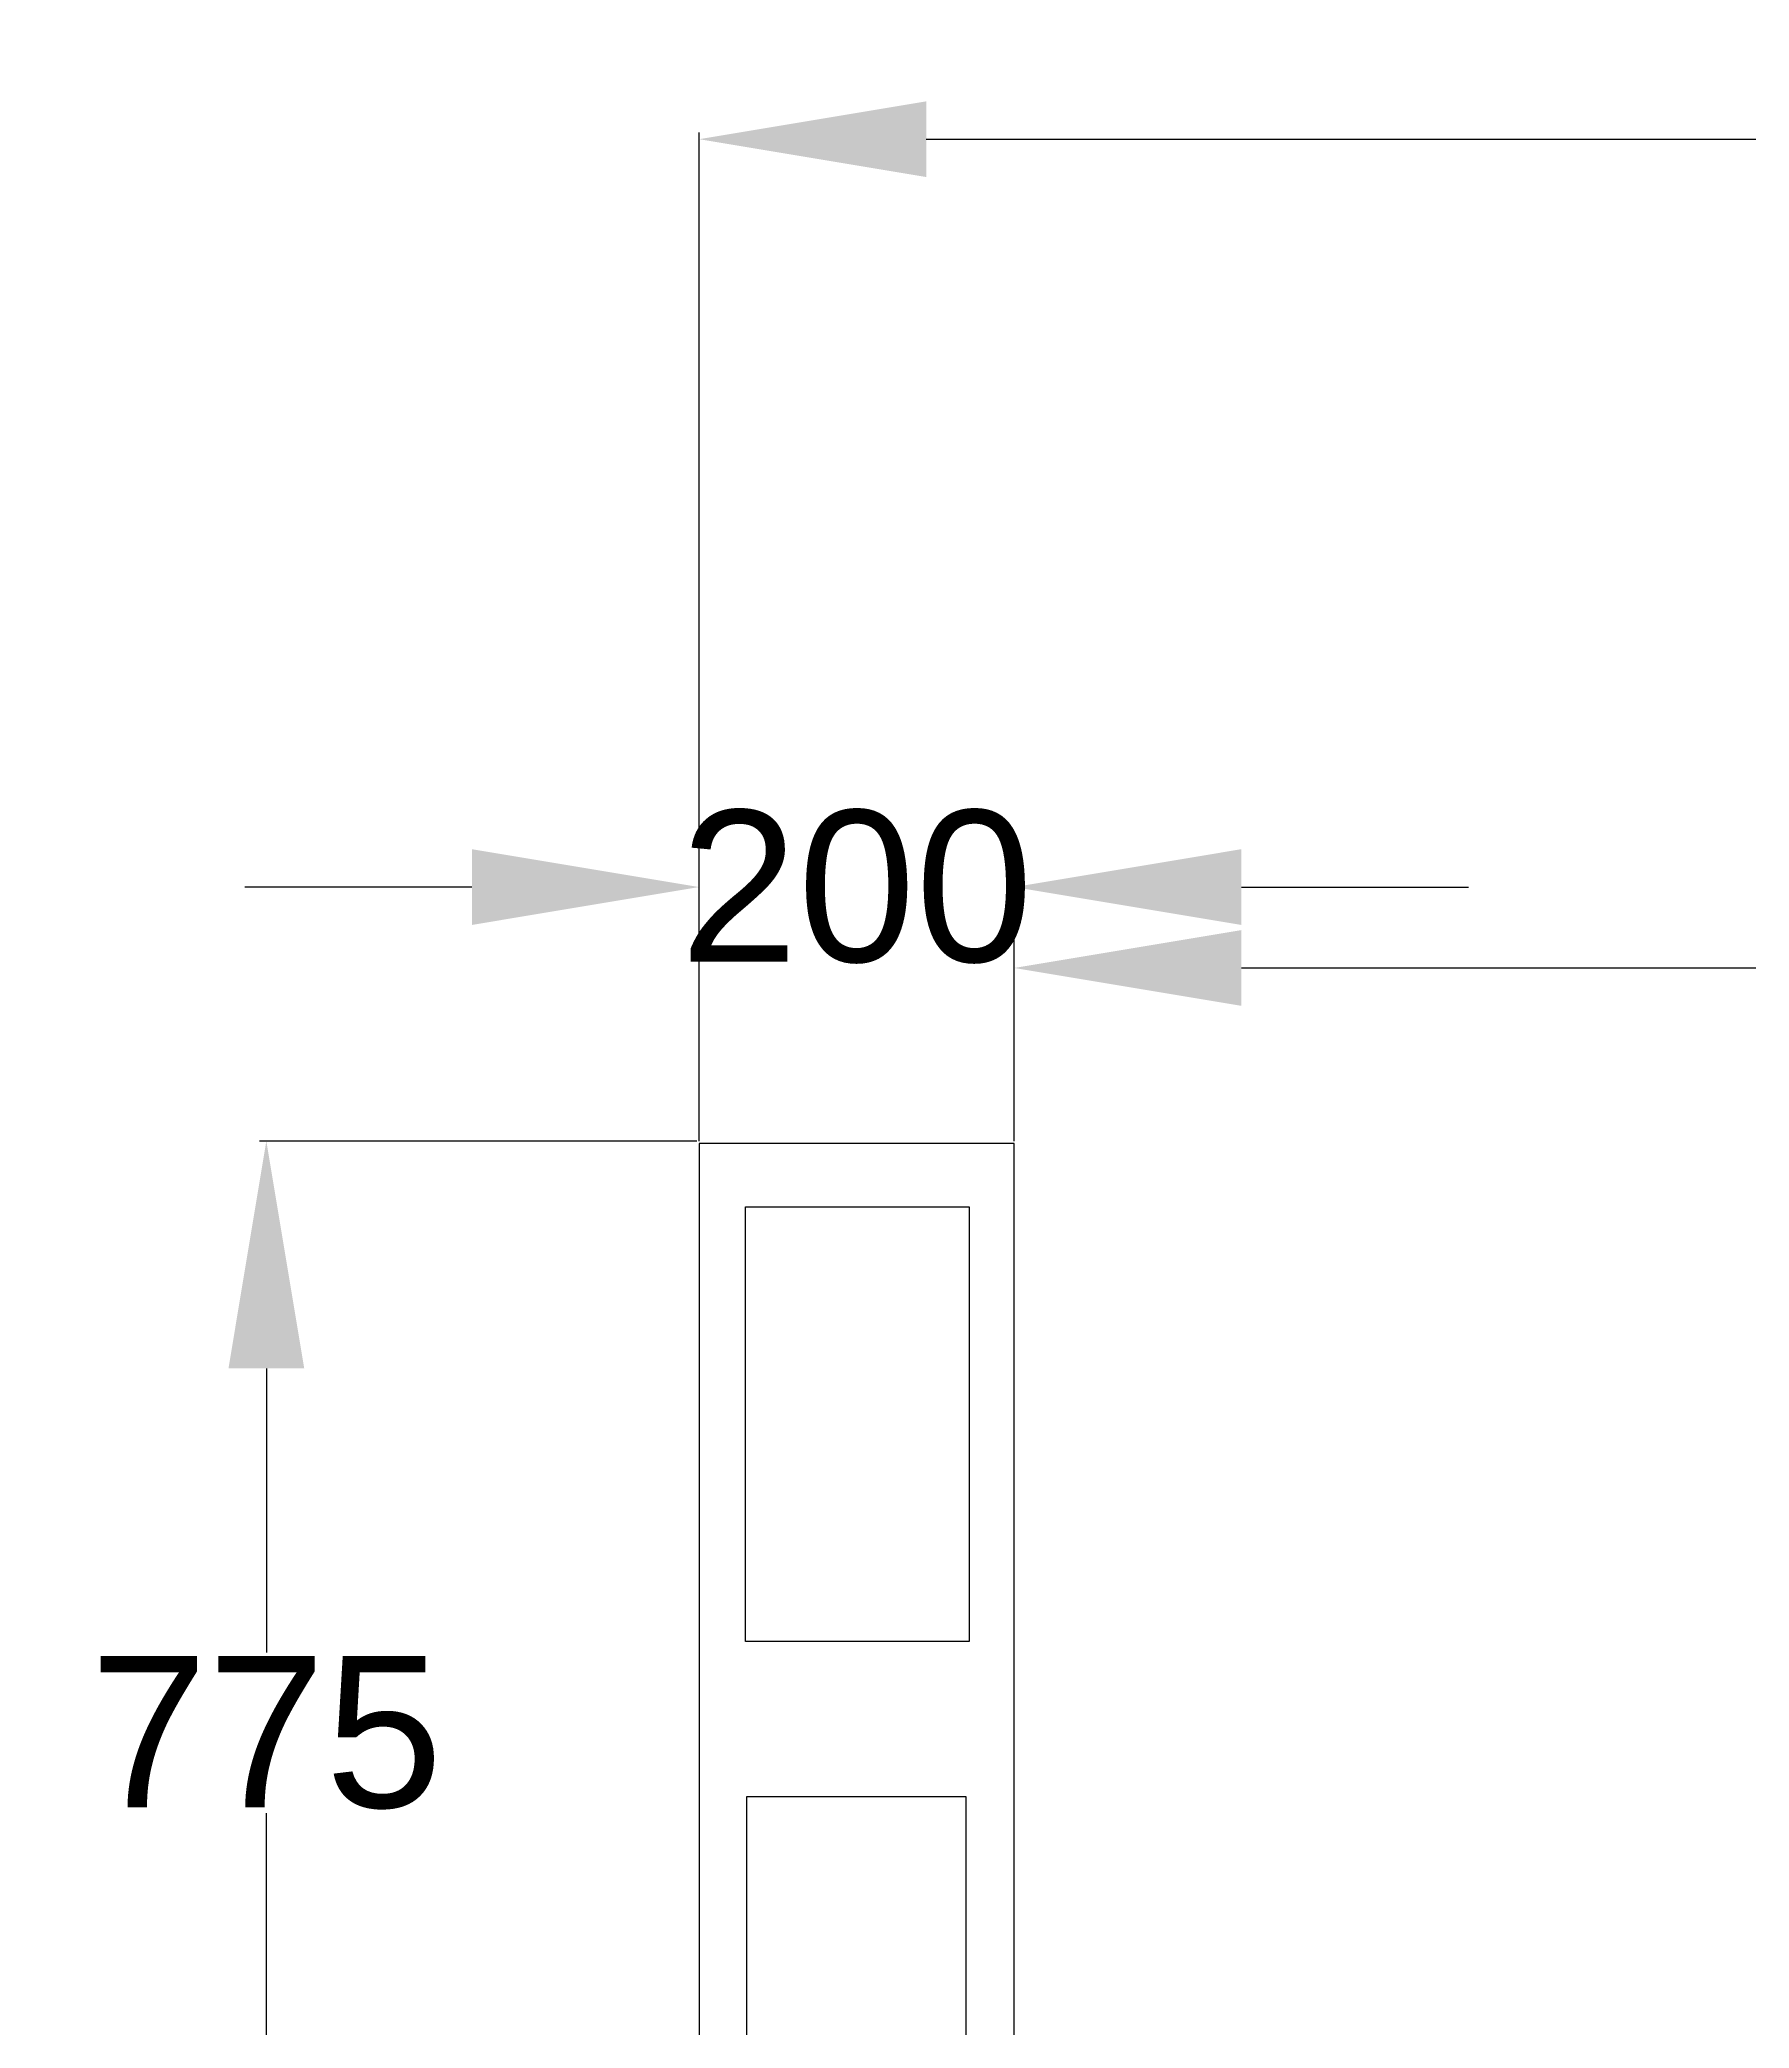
# Model space of a CAD drawing. Header units: inches. Extents: x 5487 to 6893, y 11 to 1027.
# Drawn here: x 5541.1 to 5586.3, y 470.5 to 523 of the extents above; entities that cross this region are included whole.
import ezdxf

# ---------------------------------------------------------------- set-up
doc = ezdxf.new("R2010")
doc.units = ezdxf.units.IN
doc.header["$MEASUREMENT"] = 0
doc.layers.add('DIMENSIONS', color=7, linetype='Continuous')
doc.styles.get("Standard").update_dxf_attribs({"font": 'arial.ttf', "height": 4})
doc.dimstyles.get("Standard").update_dxf_attribs({"dimtxt": 0.18, "dimasz": 6, "dimexe": 0.18, "dimexo": 0.0625, "dimgap": 0.09, "dimtad": 0, "dimtih": 1, "dimtoh": 1, "dimdec": 4, "dimzin": 0, "dimdsep": 46, "dimtxsty": 'Standard', "dimcen": 0.09, "dimadec": 0, "dimazin": 0, "dimtfac": 1, "dimtdec": 4, "dimtofl": 0, "dimtmove": 0, "dimatfit": 3, "dimfxl": 1, "dimtolj": 1, "dimtzin": 0, "dimarcsym": 0})

# ---------------------------------------------------------------- blocks, each defined once
blk = doc.blocks.new('*D50')
at = {"layer": 'Defpoints', "color": 0, "transparency": 16777216}
for p in [(5566.857, 500.586), (5558.537, 493.815), (5566.857, 493.815)]:
    blk.add_point(p, dxfattribs=at)
at = {"layer": 'DIMENSIONS', "color": 0, "lineweight": -2, "transparency": 16777216}
for p, q in [((5552.537, 500.586), (5546.537, 500.586)), ((5558.537, 493.878), (5558.537, 500.766)), ((5566.857, 493.878), (5566.857, 500.766)), ((5572.857, 500.586), (5578.857, 500.586))]:
    blk.add_line(p, q, dxfattribs=at)
at = {"layer": 'DIMENSIONS', "color": 0, "transparency": 16777216}
for points in [[(5552.537, 501.586), (5552.537, 499.586), (5558.537, 500.586)], [(5572.857, 501.586), (5572.857, 499.586), (5566.857, 500.586)]]:
    blk.add_solid(points, dxfattribs=at)
at = {"layer": 'DIMENSIONS', "color": 0, "transparency": 16777216, "insert": (5562.697, 500.586), "char_height": 4, "attachment_point": 5}
blk.add_mtext('\\A1;200', dxfattribs=at)
blk = doc.blocks.new('*D52')
at = {"layer": 'Defpoints', "color": 0, "transparency": 16777216}
for p in [(5755.468, 498.449), (5566.857, 493.878), (5755.468, 493.878)]:
    blk.add_point(p, dxfattribs=at)
at = {"layer": 'DIMENSIONS', "color": 0, "lineweight": -2, "transparency": 16777216}
for p, q in [((5566.857, 493.94), (5566.857, 498.629)), ((5572.857, 498.449), (5655.026, 498.449)), ((5749.468, 498.449), (5667.299, 498.449)), ((5755.468, 493.94), (5755.468, 498.629))]:
    blk.add_line(p, q, dxfattribs=at)
at = {"layer": 'DIMENSIONS', "color": 0, "transparency": 16777216}
for points in [[(5572.857, 499.449), (5572.857, 497.449), (5566.857, 498.449)], [(5749.468, 499.449), (5749.468, 497.449), (5755.468, 498.449)]]:
    blk.add_solid(points, dxfattribs=at)
at = {"layer": 'DIMENSIONS', "color": 0, "transparency": 16777216, "insert": (5661.162, 498.449), "char_height": 4, "attachment_point": 5}
blk.add_mtext('\\A1;4250', dxfattribs=at)
blk = doc.blocks.new('*D53')
at = {"layer": 'Defpoints', "color": 0, "transparency": 16777216}
for p in [(5763.788, 520.333), (5558.537, 493.815), (5763.788, 493.815)]:
    blk.add_point(p, dxfattribs=at)
at = {"layer": 'DIMENSIONS', "color": 0, "lineweight": -2, "transparency": 16777216}
for p, q in [((5558.537, 493.878), (5558.537, 520.513)), ((5564.537, 520.333), (5655.107, 520.333)), ((5757.788, 520.333), (5667.218, 520.333)), ((5763.788, 493.878), (5763.788, 520.513))]:
    blk.add_line(p, q, dxfattribs=at)
at = {"layer": 'DIMENSIONS', "color": 0, "transparency": 16777216}
for points in [[(5564.537, 521.333), (5564.537, 519.333), (5558.537, 520.333)], [(5757.788, 521.333), (5757.788, 519.333), (5763.788, 520.333)]]:
    blk.add_solid(points, dxfattribs=at)
at = {"layer": 'DIMENSIONS', "color": 0, "transparency": 16777216, "insert": (5661.162, 520.333), "char_height": 4, "attachment_point": 5}
blk.add_mtext('\\A1;5200', dxfattribs=at)
blk = doc.blocks.new('*D56')
at = {"layer": 'Defpoints', "color": 0, "transparency": 16777216}
for p in [(5558.537, 493.878), (5547.108, 462.63), (5558.537, 462.63)]:
    blk.add_point(p, dxfattribs=at)
at = {"layer": 'DIMENSIONS', "color": 0, "lineweight": -2, "transparency": 16777216}
for p, q in [((5558.474, 493.878), (5546.928, 493.878)), ((5547.108, 487.878), (5547.108, 480.378)), ((5547.108, 468.63), (5547.108, 476.13)), ((5558.474, 462.63), (5546.928, 462.63))]:
    blk.add_line(p, q, dxfattribs=at)
at = {"layer": 'DIMENSIONS', "color": 0, "transparency": 16777216}
for points in [[(5546.108, 487.878), (5548.108, 487.878), (5547.108, 493.878)], [(5546.108, 468.63), (5548.108, 468.63), (5547.108, 462.63)]]:
    blk.add_solid(points, dxfattribs=at)
at = {"layer": 'DIMENSIONS', "color": 0, "transparency": 16777216, "insert": (5547.108, 478.254), "char_height": 4, "attachment_point": 5}
blk.add_mtext('\\A1;775', dxfattribs=at)
blk = doc.blocks.new('*D57')
at = {"layer": 'Defpoints', "color": 0, "transparency": 16777216}
for p in [(5556.5, 462.63), (5537.232, 453.604), (5556.5, 453.604)]:
    blk.add_point(p, dxfattribs=at)
at = {"layer": 'DIMENSIONS', "color": 0, "lineweight": -2, "transparency": 16777216}
for p, q in [((5537.232, 468.63), (5537.232, 474.63)), ((5556.438, 462.63), (5537.052, 462.63)), ((5556.438, 453.604), (5537.052, 453.604)), ((5537.232, 447.604), (5537.232, 441.604))]:
    blk.add_line(p, q, dxfattribs=at)
at = {"layer": 'DIMENSIONS', "color": 0, "transparency": 16777216}
for points in [[(5536.232, 468.63), (5538.232, 468.63), (5537.232, 462.63)], [(5536.232, 447.604), (5538.232, 447.604), (5537.232, 453.604)]]:
    blk.add_solid(points, dxfattribs=at)
at = {"layer": 'DIMENSIONS', "color": 0, "transparency": 16777216, "insert": (5537.232, 458.117), "char_height": 4, "attachment_point": 5}
blk.add_mtext('\\A1;225', dxfattribs=at)

msp = doc.modelspace()

# ---------------------------------------------------------------- linework, layer by layer
at = {"color": 0}
for points in [[(5558.53696, 462.62988), (5566.85675, 462.62988), (5566.85675, 493.81543), (5558.53696, 493.81543)], [(5559.7645, 492.14084), (5565.66997, 492.14084), (5565.66997, 480.66704), (5559.7645, 480.66704)], [(5559.79376, 476.57675), (5565.57933, 476.57675), (5565.57933, 465.28269), (5559.79376, 465.28269)]]:
    msp.add_lwpolyline(points, close=True, dxfattribs=at)

# ---------------------------------------------------------------- dimensions: what is measured, and where the dimension line sits
at = {"layer": 'DIMENSIONS', "color": 0}
for base, p1, p2, text, picture, middle in [((5763.78803, 520.3335), (5558.53696, 493.81543), (5763.78803, 493.81543), '5200', '*D53', (5661.1625, 520.3335)), ((5755.46824, 498.44909), (5566.85675, 493.87793), (5755.46824, 493.87793), '4250', '*D52', (5661.1625, 498.44909))]:
    dim = msp.add_linear_dim(base=base, p1=p1, p2=p2, text=text, dimstyle='Standard', dxfattribs=at)
    dim.commit()
    dim.dimension.update_dxf_attribs({"geometry": picture, "text_midpoint": middle})
dim = msp.add_linear_dim(base=(5566.85675, 500.58577), p1=(5558.53696, 493.81543), p2=(5566.85675, 493.81543), text='200', dimstyle='Standard', dxfattribs=at)
dim.commit()
dim.dimension.update_dxf_attribs({"geometry": '*D50', "text_midpoint": (5562.69685, 500.58577), "dimtype": 160})
for base, p1, p2, text, picture, middle in [((5547.10783, 462.62988), (5558.53696, 493.87793), (5558.53696, 462.62988), '775', '*D56', (5547.10783, 478.25391)), ((5537.23244, 453.60449), (5556.5, 462.62988), (5556.5, 453.60449), '225', '*D57', (5537.23244, 458.11719))]:
    dim = msp.add_linear_dim(base=base, p1=p1, p2=p2, angle=90, text=text, dimstyle='Standard', dxfattribs=at)
    dim.commit()
    dim.dimension.update_dxf_attribs({"geometry": picture, "text_midpoint": middle})

doc.saveas('drawing.dxf')
